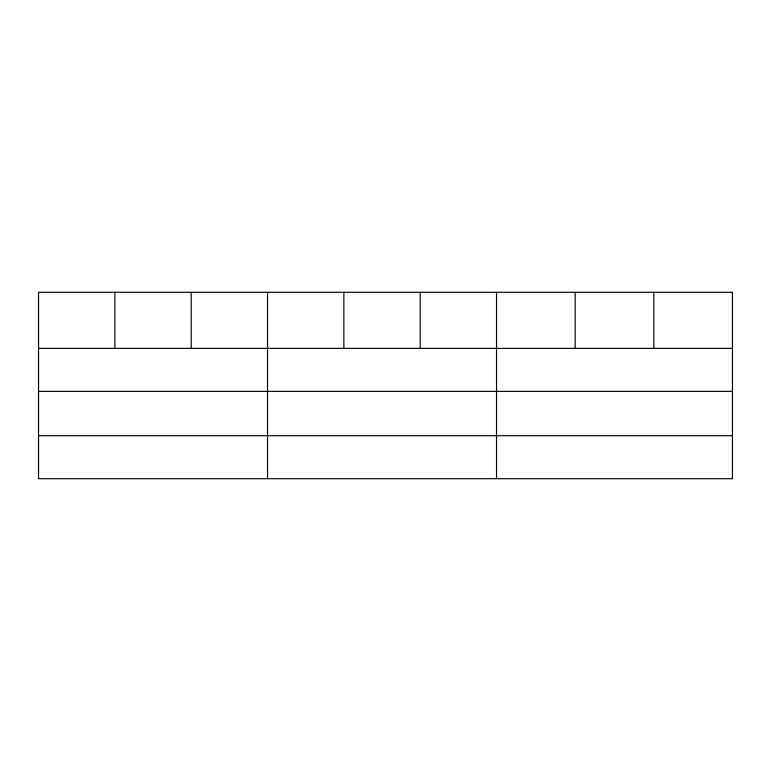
<?xml version="1.0" encoding="UTF-8"?>
<svg xmlns="http://www.w3.org/2000/svg" width="771" height="771" viewBox="0 0 771 771"><rect width="100%" height="100%" fill="white"/><g stroke="black" fill="none" stroke-linecap="round" stroke-linejoin="round"><path stroke-width="1.16" d="M38.55 348.376L732.45 348.376M38.55 391.379L732.45 391.379M38.55 435.692L732.45 435.692M653.808 292.305L653.808 348.376M575.166 292.305L575.166 348.376M496.524 292.305L496.524 478.695M420.195 292.305L420.195 348.376M343.866 292.305L343.866 348.376M267.537 292.305L267.537 478.695M191.208 292.305L191.208 348.376M114.879 292.305L114.879 348.376M732.45 292.305L38.55 292.305L38.55 478.695L732.45 478.695L732.45 292.305"/></g></svg>
